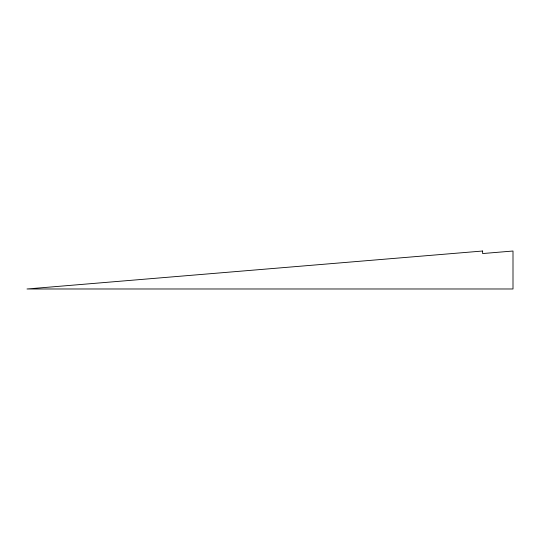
<?xml version="1.0" encoding="UTF-8"?>
<svg xmlns="http://www.w3.org/2000/svg" width="540" height="540" viewBox="0 0 540 540"><rect width="100%" height="100%" fill="white"/><g stroke="black" fill="none" stroke-linecap="round" stroke-linejoin="round"><path stroke-width="0.81" d="M482.625 251.019L27 288.981L513 288.981L513 251.019L482.625 253.544L482.625 251.019"/></g></svg>
